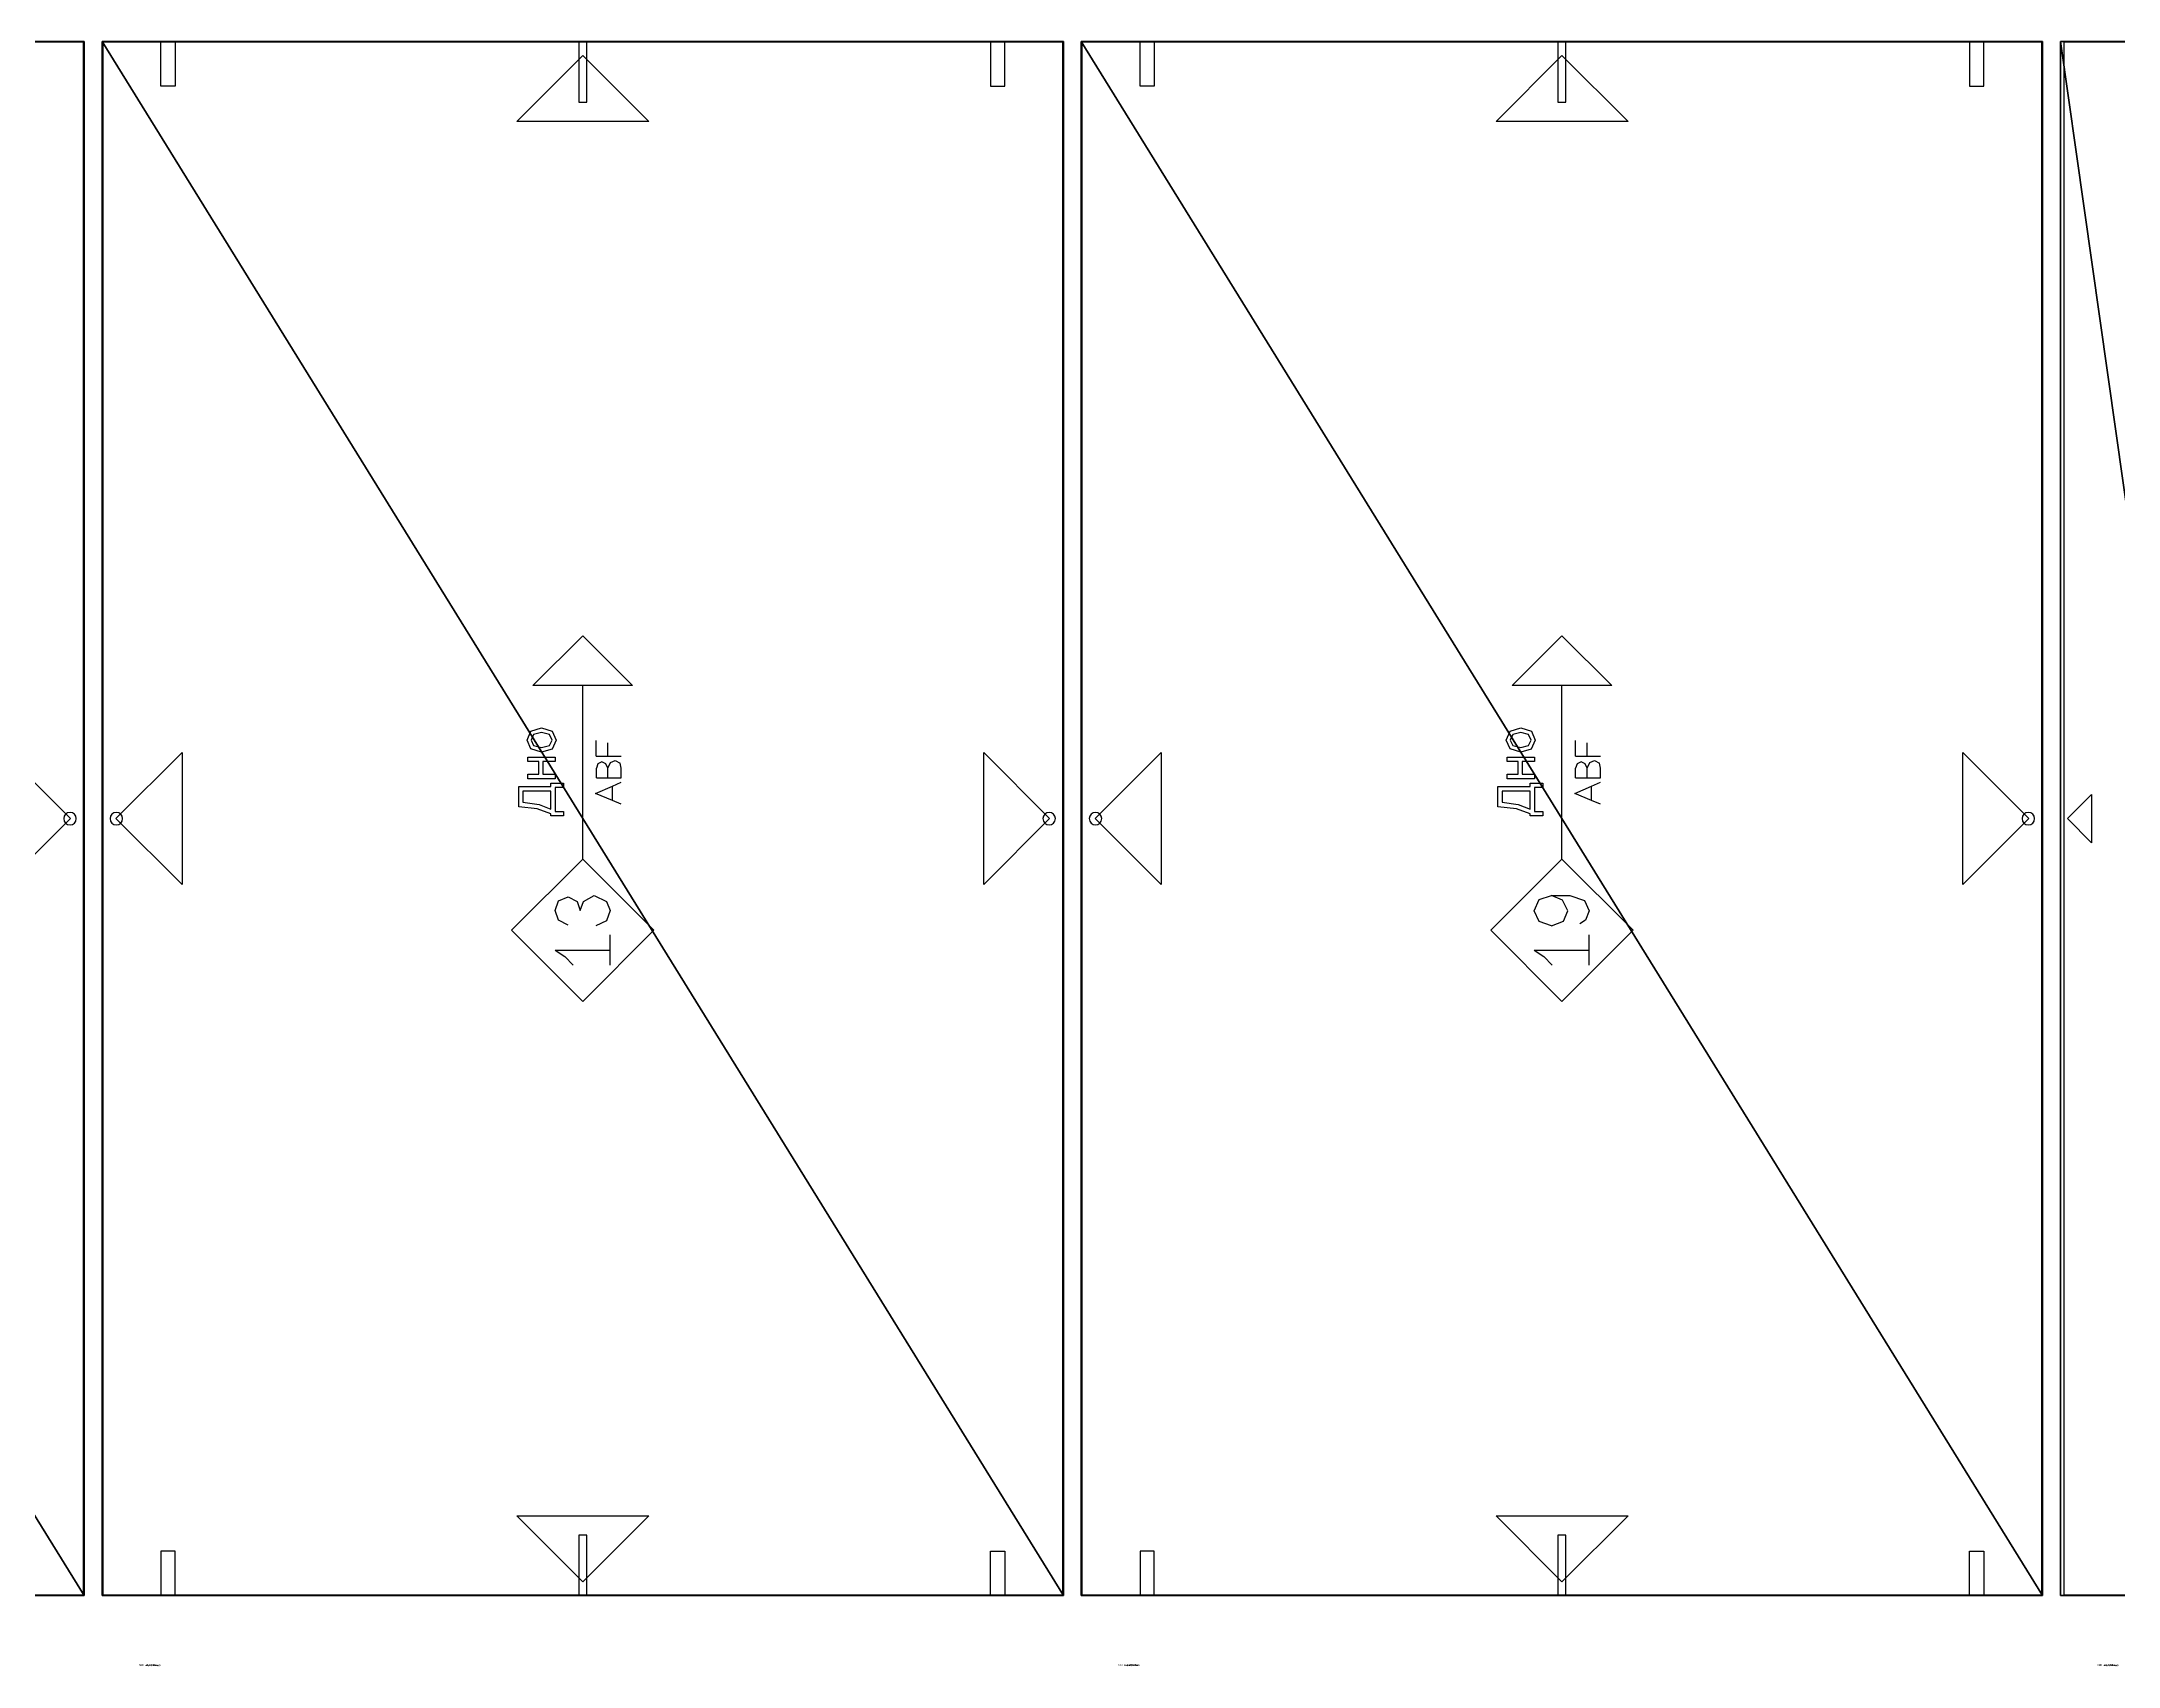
# Model space of a CAD drawing. Header units: millimetres. Extents: x -130972 to 458, y -4828 to 953.
# Drawn here: x -7124 to -5957, y -40 to 873 of the extents above; entities that cross this region are included whole.
import ezdxf

# ---------------------------------------------------------------- set-up
doc = ezdxf.new("R2010")
doc.units = ezdxf.units.MM
doc.header["$LTSCALE"] = 25.4
doc.layers.get('0').update_dxf_attribs({"true_color": 0xffffff})
for name, color, linetype, true_color in [('ABF_cuttingLines', 134, 'Continuous', 0x009987), ('ABF_edgeBanding', 252, 'Continuous', 0x777799), ('ABF_Label', 22, 'Continuous', 0xcc4400), ('D7-DEPTHF-$44817', 252, 'Continuous', 0x777799), ('Dside4.5', 190, 'Continuous', 0x9900ff), ('Dside8', 134, 'Continuous', 0x009987)]:
    doc.layers.add(name, color=color, linetype=linetype, true_color=true_color)

# ---------------------------------------------------------------- blocks, each defined once
blk = doc.blocks.new('Group364#1')
at = {"layer": 'ABF_cuttingLines', "color": 0}
blk.add_polyline3d([(-491.1, 39.9, 0), (-491.1, 912.1, 0), (-612.7, 912.1, 0), (-612.7, 39.9, 0), (-491.1, 39.9, 0)], close=True, dxfattribs=at)
blk = doc.blocks.new('Group365#1')
at = {"layer": 'ABF_edgeBanding', "color": 0}
for points in [[(-552.7, 910.2, 0), (-539.2, 896.6, 0), (-566.3, 896.6, 0), (-552.7, 910.2, 0)], [(-610.8, 476, 0), (-597.2, 489.6, 0), (-597.2, 462.4, 0), (-610.8, 476, 0)], [(-493.1, 476, 0), (-506.7, 462.4, 0), (-506.7, 489.6, 0), (-493.1, 476, 0)], [(-552.7, 41.8, 0), (-566.3, 55.4, 0), (-539.2, 55.4, 0), (-552.7, 41.8, 0)]]:
    blk.add_polyline3d(points, close=True, dxfattribs=at)
blk = doc.blocks.new('_____#72')
at = {"color": 0}
for p, q in [((-614.7, 912.5), (-614.7, 39.5)), ((-490.7, 912.5), (-614.7, 912.5)), ((-490.7, 912.5, 16), (-614.7, 912.5, 16)), ((-614.7, 912.5, 16), (-614.7, 39.5, 16)), ((-490.7, 912.5), (-614.7, 912.5)), ((-614.7, 912.5), (-614.7, 912.5, 16)), ((-490.7, 912.5, 16), (-614.7, 912.5, 16)), ((-614.7, 912.5), (-614.7, 39.5)), ((-614.7, 912.5, 16), (-614.7, 39.5, 16)), ((-614.7, 912.5), (-614.7, 912.5, 16)), ((-614.7, 39.5), (-490.7, 39.5)), ((-614.7, 39.5, 16), (-490.7, 39.5, 16)), ((-614.7, 39.5), (-490.7, 39.5)), ((-614.7, 39.5, 16), (-490.7, 39.5, 16)), ((-614.7, 39.5), (-614.7, 39.5, 16)), ((-614.7, 39.5), (-614.7, 39.5, 16))]:
    blk.add_line(p, q, dxfattribs=at)
at = {"layer": 'ABF_cuttingLines', "color": 0}
ref = blk.add_blockref('Group364#1', (0, 0, 16), dxfattribs=at)
ref.add_attrib('Skp_GroupInstanceName', '_ABF_cuttingLines', (0, 0), dxfattribs={"layer": '0', "height": 1})
at = {"layer": 'ABF_edgeBanding', "color": 0}
ref = blk.add_blockref('Group365#1', (0, 0, 16), dxfattribs=at)
ref.add_attrib('Skp_GroupInstanceName', '_ABF_edgeBanding', (0, 0), dxfattribs={"layer": '0', "height": 1})
at = {"color": 0}
mesh = blk.add_polyface(dxfattribs=at)
corners = [(-614.7, 912.5), (-490.7, 39.5), (-614.7, 39.5), (-490.7, 912.5)]
mesh.append_faces([[corners[k] for k in face] for face in [(0, 1, 2), (1, 0, 3)]], dxfattribs={"vtx0": -1, "color": 0})
at = {"color": 7, "true_color": 0xffffff}
mesh = blk.add_polyface(dxfattribs=at)
corners = [(-490.7, 39.5, 16), (-614.7, 912.5, 16), (-614.7, 39.5, 16), (-490.7, 912.5, 16)]
mesh.append_faces([[corners[k] for k in face] for face in [(0, 1, 2), (1, 0, 3)]], dxfattribs={"vtx0": -1, "color": 7})
at = {"color": 0}
mesh = blk.add_polyface(dxfattribs=at)
corners = [(-614.7, 912.5, 16), (-490.7, 912.5), (-614.7, 912.5), (-490.7, 912.5, 16)]
mesh.append_faces([[corners[k] for k in face] for face in [(0, 1, 2), (1, 0, 3)]], dxfattribs={"vtx0": -1, "color": 0})
mesh = blk.add_polyface(dxfattribs=at)
corners = [(-614.7, 912.5, 16), (-614.7, 39.5), (-614.7, 39.5, 16), (-614.7, 912.5)]
mesh.append_faces([[corners[k] for k in face] for face in [(0, 1, 2), (1, 0, 3)]], dxfattribs={"vtx0": -1, "color": 0})
mesh = blk.add_polyface(dxfattribs=at)
corners = [(-490.7, 39.5, 16), (-614.7, 39.5), (-490.7, 39.5), (-614.7, 39.5, 16)]
mesh.append_faces([[corners[k] for k in face] for face in [(0, 1, 2), (1, 0, 3)]], dxfattribs={"vtx0": -1, "color": 0})
blk = doc.blocks.new('Group110#1')
at = {"layer": 'Dside8', "color": 0, "extrusion": (0, 1, 0)}
blk.add_circle((0, 9), 4, dxfattribs=at)
blk = doc.blocks.new('Group111#1')
at = {"layer": 'Dside8', "color": 0}
blk.add_polyline3d([(-4, 0, 0), (-4, 25, 0), (4, 25, 0), (4, 0, 0), (-4, 0, 0)], close=True, dxfattribs=at)
blk = doc.blocks.new('Group114#1')
at = {"layer": 'Dside8', "color": 0, "extrusion": (0, 1, 0)}
blk.add_circle((0, 9), 4, dxfattribs=at)
blk = doc.blocks.new('Group115#1')
at = {"layer": 'Dside8', "color": 0}
blk.add_polyline3d([(4, 0, 0), (4, 25, 0), (-4, 25, 0), (-4, 0, 0), (4, 0, 0)], close=True, dxfattribs=at)
blk = doc.blocks.new('Group118#1')
at = {"layer": 'Dside8', "color": 0, "extrusion": (0, -1, 0)}
blk.add_circle((0, 9), 4, dxfattribs=at)
blk = doc.blocks.new('Group119#1')
at = {"layer": 'Dside8', "color": 0}
blk.add_polyline3d([(-4, 0, 0), (-4, -25, 0), (4, -25, 0), (4, 0, 0), (-4, 0, 0)], close=True, dxfattribs=at)
blk = doc.blocks.new('Group122#1')
at = {"layer": 'Dside8', "color": 0, "extrusion": (0, -1, 0)}
blk.add_circle((0, 9), 4, dxfattribs=at)
blk = doc.blocks.new('Group123#1')
at = {"layer": 'Dside8', "color": 0}
blk.add_polyline3d([(4, 0, 0), (4, -25, 0), (-4, -25, 0), (-4, 0, 0), (4, 0, 0)], close=True, dxfattribs=at)
blk = doc.blocks.new('Group121#2')
at = {"layer": 'Dside4.5', "color": 0, "extrusion": (0, -1, 0)}
blk.add_circle((0, 8), 2.25, dxfattribs=at)
blk = doc.blocks.new('Group122#2')
at = {"layer": 'Dside4.5', "color": 0}
blk.add_polyline3d([(-2.25, 0, 0), (-2.25, 34, 0), (2.25, 34, 0), (2.25, 0, 0), (-2.25, 0, 0)], close=True, dxfattribs=at)
blk = doc.blocks.new('Group124#1')
at = {"layer": 'Dside4.5', "color": 0, "extrusion": (0, 1, 0)}
blk.add_circle((0, 8), 2.25, dxfattribs=at)
blk = doc.blocks.new('Group125#1')
at = {"layer": 'Dside4.5', "color": 0}
blk.add_polyline3d([(2.25, 0, 0), (2.25, -34, 0), (-2.25, -34, 0), (-2.25, 0, 0), (2.25, 0, 0)], close=True, dxfattribs=at)
blk = doc.blocks.new('Group126#1')
at = {"layer": 'D7-DEPTHF-$44817', "color": 0}
blk.add_circle((8, 0, 16), 3.5, dxfattribs=at)
blk = doc.blocks.new('Group129#1')
at = {"layer": 'D7-DEPTHF-$44817', "color": 0}
blk.add_circle((-8, 0, 16), 3.5, dxfattribs=at)
blk = doc.blocks.new('Group290#1')
at = {"layer": 'ABF_Label', "color": 0}
for p, q in [((3.49, 16.24), (4.19, 22.85)), ((4.19, 22.85), (11.47, 22.85)), ((11.47, 22.85), (11.47, 11.35)), ((1.66, 11.35), (3.49, 16.24)), ((5.03, 15.61), (3.33, 11.35)), ((5.82, 21.34), (5.03, 15.61)), ((9.73, 21.34), (5.82, 21.34)), ((9.73, 11.35), (9.73, 21.34)), ((14.24, 9.81), (14.24, 19.59)), ((14.24, 19.59), (15.89, 19.59)), ((15.89, 19.59), (15.89, 15.63)), ((15.89, 15.63), (20.32, 15.63)), ((20.32, 15.63), (20.32, 19.59)), ((20.32, 19.59), (21.97, 19.59)), ((21.97, 19.59), (21.97, 9.81)), ((23.65, 14.7), (24.85, 18.51)), ((24.85, 18.51), (28.03, 19.86)), ((26.04, 17.52), (25.35, 14.7)), ((28.03, 18.45), (26.04, 17.52)), ((28.03, 19.86), (31.2, 18.51)), ((30, 17.52), (28.03, 18.45)), ((30.69, 14.7), (30, 17.52)), ((31.2, 18.51), (32.39, 14.7)), ((-46.9, 9.92), (-49.18, 6.47)), ((-46.9, 9.92), (-46.9, -9.75)), ((-38.23, 3.76), (-36.66, 8.11)), ((-36.66, 8.11), (-32.86, 9.92)), ((-32.86, 9.92), (-28.85, 8.11)), ((-28.85, 8.11), (-27.41, 3.76)), ((0.95, 6.86), (0.95, 11.35)), ((0.95, 11.35), (1.66, 11.35)), ((11.05, 9.84), (2.59, 9.84)), ((2.59, 9.84), (2.59, 6.86)), ((3.33, 11.35), (9.73, 11.35)), ((11.05, 6.86), (11.05, 9.84)), ((11.47, 11.35), (12.7, 11.35)), ((12.7, 11.35), (12.7, 6.86)), ((15.89, 9.81), (14.24, 9.81)), ((20.32, 14.22), (15.89, 14.22)), ((15.89, 14.22), (15.89, 9.81)), ((20.32, 9.81), (20.32, 14.22)), ((21.97, 9.81), (20.32, 9.81)), ((24.82, 10.93), (23.65, 14.7)), ((28.03, 9.54), (24.82, 10.93)), ((25.35, 14.7), (26.04, 11.91)), ((26.04, 11.91), (28.03, 10.96)), ((28.03, 10.96), (29.99, 11.89)), ((31.2, 10.88), (28.03, 9.54)), ((29.99, 11.89), (30.69, 14.7)), ((32.39, 14.7), (31.2, 10.88)), ((-49.18, 6.47), (-52.3, 3.45)), ((-38.23, 3.76), (-36.61, -0.58)), ((-29.09, -0.16), (-27.41, 3.76)), ((-27.41, 3.76), (-27.41, -2.84)), ((-14.45, 0), (47.47, 0)), ((2.59, 6.86), (0.95, 6.86)), ((12.7, 6.86), (11.05, 6.86)), ((-36.22, -8.43), (-37.57, -6.32)), ((-36.61, -0.58), (-32.86, -2.1)), ((-32.86, -2.1), (-29.09, -0.16)), ((-27.41, -2.84), (-29.16, -8.06)), ((6.49, -10.57), (8.95, -4.58)), ((8.95, -4.58), (11.61, -10.57)), ((14.53, -4.88), (17.96, -4.88)), ((14.53, -4.88), (14.53, -8.98)), ((19.51, -5.38), (17.96, -4.88)), ((20.29, -6.84), (19.51, -5.38)), ((19.55, -8.25), (20.29, -6.84)), ((22.27, -4.79), (22.27, -8.97)), ((22.27, -4.79), (27.81, -4.79)), ((-52.3, -9.75), (-46.9, -9.75)), ((-46.9, -9.75), (-41.48, -9.75)), ((-32.86, -9.75), (-36.22, -8.43)), ((-29.16, -8.06), (-32.86, -9.75)), ((5.21, -13.72), (6.49, -10.57)), ((6.49, -10.57), (11.61, -10.57)), ((11.61, -10.57), (13.01, -13.72)), ((14.53, -8.98), (14.53, -13.72)), ((14.53, -8.98), (17.96, -8.98)), ((14.53, -13.72), (17.96, -13.72)), ((17.96, -8.98), (19.55, -8.25)), ((17.96, -8.98), (20.04, -9.9)), ((17.96, -13.72), (19.76, -13.36)), ((20.74, -11.59), (19.76, -13.36)), ((20.04, -9.9), (20.74, -11.59)), ((22.27, -8.97), (27.09, -8.97)), ((22.27, -8.97), (22.27, -13.72))]:
    blk.add_line(p, q, dxfattribs=at)
for points in [[(-14.45, 0, 0), (-39.85, -25.4, 0), (-65.25, 0, 0), (-39.85, 25.4, 0), (-14.45, 0, 0)], [(47.47, 17.78, 0), (65.25, 0, 0), (47.47, -17.78, 0), (47.47, 17.78, 0)]]:
    blk.add_polyline3d(points, close=True, dxfattribs=at)
blk = doc.blocks.new('Group366#1')
at = {"layer": 'ABF_cuttingLines', "color": 0}
blk.add_polyline3d([(-569.5, 912.1, 0), (-569.5, 39.9, 0), (-30.3, 39.9, 0), (-30.3, 912.1, 0), (-569.5, 912.1, 0)], close=True, dxfattribs=at)
blk = doc.blocks.new('Group367#1')
at = {"layer": 'ABF_edgeBanding', "color": 0}
for points in [[(-299.9, 904.7, 0), (-262.8, 867.7, 0), (-336.9, 867.7, 0), (-299.9, 904.7, 0)], [(-562.1, 476, 0), (-525, 513.1, 0), (-525, 439, 0), (-562.1, 476, 0)], [(-37.7, 476, 0), (-74.7, 439, 0), (-74.7, 513.1, 0), (-37.7, 476, 0)], [(-299.9, 47.3, 0), (-336.9, 84.4, 0), (-262.8, 84.4, 0), (-299.9, 47.3, 0)]]:
    blk.add_polyline3d(points, close=True, dxfattribs=at)
blk = doc.blocks.new('_____#73')
at = {"color": 0}
for p, q in [((-569.9, 912.5, 16), (-29.9, 912.5, 16)), ((-569.9, 39.5, 16), (-569.9, 912.5, 16)), ((-569.9, 912.5), (-29.9, 912.5)), ((-569.9, 39.5), (-569.9, 912.5)), ((-569.9, 912.5, 16), (-29.9, 912.5, 16)), ((-569.9, 912.5), (-29.9, 912.5)), ((-569.9, 912.5, 16), (-569.9, 912.5)), ((-569.9, 39.5, 16), (-569.9, 912.5, 16)), ((-569.9, 912.5, 16), (-569.9, 912.5)), ((-569.9, 39.5), (-569.9, 912.5)), ((-29.9, 912.5, 16), (-29.9, 39.5, 16)), ((-29.9, 912.5), (-29.9, 39.5)), ((-29.9, 912.5, 16), (-29.9, 912.5)), ((-29.9, 912.5, 16), (-29.9, 39.5, 16)), ((-29.9, 912.5), (-29.9, 39.5)), ((-29.9, 912.5, 16), (-29.9, 912.5)), ((-29.9, 39.5, 16), (-569.9, 39.5, 16)), ((-29.9, 39.5), (-569.9, 39.5)), ((-29.9, 39.5, 16), (-569.9, 39.5, 16)), ((-569.9, 39.5, 16), (-569.9, 39.5)), ((-29.9, 39.5), (-569.9, 39.5)), ((-569.9, 39.5, 16), (-569.9, 39.5)), ((-29.9, 39.5, 16), (-29.9, 39.5)), ((-29.9, 39.5, 16), (-29.9, 39.5))]:
    blk.add_line(p, q, dxfattribs=at)
at = {"color": 0, "extrusion": (0, 0, -1)}
ref = blk.add_blockref('Group114#1', (532.9, 912.5, -16), dxfattribs=dict(at, rotation=180))
ref.add_attrib('Skp_GroupInstanceName', '_ABF_sideDrill', (0, 0), dxfattribs={"height": 1})
ref = blk.add_blockref('Group115#1', (532.9, 912.5, -16), dxfattribs=dict(at, rotation=180))
ref.add_attrib('Skp_GroupInstanceName', '_ABF_sideDrillDepth', (0, 0), dxfattribs={"height": 1})
ref = blk.add_blockref('Group121#2', (299.9, 912.5, -16), dxfattribs=dict(at, rotation=180))
ref.add_attrib('Skp_GroupInstanceName', '_ABF_sideDrill', (0, 0), dxfattribs={"height": 1})
ref = blk.add_blockref('Group122#2', (299.9, 912.5, -16), dxfattribs=dict(at, rotation=180))
ref.add_attrib('Skp_GroupInstanceName', '_ABF_sideDrillDepth', (0, 0), dxfattribs={"height": 1})
ref = blk.add_blockref('Group110#1', (66.9, 912.5, -16), dxfattribs=dict(at, rotation=180))
ref.add_attrib('Skp_GroupInstanceName', '_ABF_sideDrill', (0, 0), dxfattribs={"height": 1})
ref = blk.add_blockref('Group111#1', (66.9, 912.5, -16), dxfattribs=dict(at, rotation=180))
ref.add_attrib('Skp_GroupInstanceName', '_ABF_sideDrillDepth', (0, 0), dxfattribs={"height": 1})
ref = blk.add_blockref('Group129#1', (553.9, 476, -16), dxfattribs=dict(at, rotation=180))
ref.add_attrib('Skp_GroupInstanceName', '_ABF_screwInside', (0, 0), dxfattribs={"height": 1})
ref = blk.add_blockref('Group126#1', (45.9, 476, -16), dxfattribs=dict(at, rotation=180))
ref.add_attrib('Skp_GroupInstanceName', '_ABF_screwInside', (0, 0), dxfattribs={"height": 1})
ref = blk.add_blockref('Group125#1', (299.9, 39.5, -16), dxfattribs=dict(at, rotation=180))
ref.add_attrib('Skp_GroupInstanceName', '_ABF_sideDrillDepth', (0, 0), dxfattribs={"height": 1})
ref = blk.add_blockref('Group123#1', (532.9, 39.5, -16), dxfattribs=dict(at, rotation=180))
ref.add_attrib('Skp_GroupInstanceName', '_ABF_sideDrillDepth', (0, 0), dxfattribs={"height": 1})
ref = blk.add_blockref('Group119#1', (66.9, 39.5, -16), dxfattribs=dict(at, rotation=180))
ref.add_attrib('Skp_GroupInstanceName', '_ABF_sideDrillDepth', (0, 0), dxfattribs={"height": 1})
ref = blk.add_blockref('Group122#1', (532.9, 39.5, -16), dxfattribs=dict(at, rotation=180))
ref.add_attrib('Skp_GroupInstanceName', '_ABF_sideDrill', (0, 0), dxfattribs={"height": 1})
ref = blk.add_blockref('Group124#1', (299.9, 39.5, -16), dxfattribs=dict(at, rotation=180))
ref.add_attrib('Skp_GroupInstanceName', '_ABF_sideDrill', (0, 0), dxfattribs={"height": 1})
ref = blk.add_blockref('Group118#1', (66.9, 39.5, -16), dxfattribs=dict(at, rotation=180))
ref.add_attrib('Skp_GroupInstanceName', '_ABF_sideDrill', (0, 0), dxfattribs={"height": 1})
at = {"layer": 'ABF_cuttingLines', "color": 0}
ref = blk.add_blockref('Group366#1', (0, 0, 16), dxfattribs=at)
ref.add_attrib('Skp_GroupInstanceName', '_ABF_cuttingLines', (0, 0), dxfattribs={"layer": '0', "height": 1})
at = {"layer": 'ABF_edgeBanding', "color": 0}
ref = blk.add_blockref('Group367#1', (0, 0, 16), dxfattribs=at)
ref.add_attrib('Skp_GroupInstanceName', '_ABF_edgeBanding', (0, 0), dxfattribs={"layer": '0', "height": 1})
at = {"layer": 'ABF_Label', "color": 0}
ref = blk.add_blockref('Group290#1', (-299.9, 476, 16), dxfattribs=dict(at, xscale=1.574803149606299, yscale=1.574803149606299, rotation=90))
ref.add_attrib('Skp_GroupInstanceName', '_ABF_Label', (0, 0), dxfattribs={"layer": '0', "height": 1})
at = {"color": 7, "true_color": 0xffffff}
mesh = blk.add_polyface(dxfattribs=at)
corners = [(-29.9, 39.5, 16), (-569.9, 912.5, 16), (-569.9, 39.5, 16), (-29.9, 912.5, 16)]
mesh.append_faces([[corners[k] for k in face] for face in [(0, 1, 2), (1, 0, 3)]], dxfattribs={"vtx0": -1, "color": 7})
at = {"color": 0}
mesh = blk.add_polyface(dxfattribs=at)
corners = [(-569.9, 912.5), (-29.9, 39.5), (-569.9, 39.5), (-29.9, 912.5)]
mesh.append_faces([[corners[k] for k in face] for face in [(0, 1, 2), (1, 0, 3)]], dxfattribs={"vtx0": -1, "color": 0})
mesh = blk.add_polyface(dxfattribs=at)
corners = [(-569.9, 912.5, 16), (-29.9, 912.5), (-569.9, 912.5), (-29.9, 912.5, 16)]
mesh.append_faces([[corners[k] for k in face] for face in [(0, 1, 2), (1, 0, 3)]], dxfattribs={"vtx0": -1, "color": 0})
mesh = blk.add_polyface(dxfattribs=at)
corners = [(-569.9, 912.5, 16), (-569.9, 39.5), (-569.9, 39.5, 16), (-569.9, 912.5)]
mesh.append_faces([[corners[k] for k in face] for face in [(0, 1, 2), (1, 0, 3)]], dxfattribs={"vtx0": -1, "color": 0})
mesh = blk.add_polyface(dxfattribs=at)
corners = [(-29.9, 912.5), (-29.9, 39.5, 16), (-29.9, 39.5), (-29.9, 912.5, 16)]
mesh.append_faces([[corners[k] for k in face] for face in [(0, 1, 2), (1, 0, 3)]], dxfattribs={"vtx0": -1, "color": 0})
mesh = blk.add_polyface(dxfattribs=at)
corners = [(-29.9, 39.5, 16), (-569.9, 39.5), (-29.9, 39.5), (-569.9, 39.5, 16)]
mesh.append_faces([[corners[k] for k in face] for face in [(0, 1, 2), (1, 0, 3)]], dxfattribs={"vtx0": -1, "color": 0})
blk = doc.blocks.new('Group277#1')
at = {"layer": 'ABF_Label', "color": 0}
for p, q in [((3.49, 16.24), (4.19, 22.85)), ((4.19, 22.85), (11.47, 22.85)), ((11.47, 22.85), (11.47, 11.35)), ((1.66, 11.35), (3.49, 16.24)), ((5.03, 15.61), (3.33, 11.35)), ((5.82, 21.34), (5.03, 15.61)), ((9.73, 21.34), (5.82, 21.34)), ((9.73, 11.35), (9.73, 21.34)), ((14.24, 9.81), (14.24, 19.59)), ((14.24, 19.59), (15.89, 19.59)), ((15.89, 19.59), (15.89, 15.63)), ((15.89, 15.63), (20.32, 15.63)), ((20.32, 15.63), (20.32, 19.59)), ((20.32, 19.59), (21.97, 19.59)), ((21.97, 19.59), (21.97, 9.81)), ((23.65, 14.7), (24.85, 18.51)), ((24.85, 18.51), (28.03, 19.86)), ((26.04, 17.52), (25.35, 14.7)), ((28.03, 18.45), (26.04, 17.52)), ((28.03, 19.86), (31.2, 18.51)), ((30, 17.52), (28.03, 18.45)), ((30.69, 14.7), (30, 17.52)), ((31.2, 18.51), (32.39, 14.7)), ((-46.91, 9.9), (-49.19, 6.46)), ((-46.91, 9.9), (-46.91, -9.73)), ((-38, 5.19), (-36.18, 8.65)), ((-36.18, 8.65), (-32.8, 9.83)), ((-32.8, 9.83), (-29.37, 8.65)), ((-29.37, 8.65), (-27.96, 5.19)), ((0.95, 6.86), (0.95, 11.35)), ((0.95, 11.35), (1.66, 11.35)), ((11.05, 9.84), (2.59, 9.84)), ((2.59, 9.84), (2.59, 6.86)), ((3.33, 11.35), (9.73, 11.35)), ((11.05, 6.86), (11.05, 9.84)), ((11.47, 11.35), (12.7, 11.35)), ((12.7, 11.35), (12.7, 6.86)), ((15.89, 9.81), (14.24, 9.81)), ((20.32, 14.22), (15.89, 14.22)), ((15.89, 14.22), (15.89, 9.81)), ((20.32, 9.81), (20.32, 14.22)), ((21.97, 9.81), (20.32, 9.81)), ((24.82, 10.93), (23.65, 14.7)), ((28.03, 9.54), (24.82, 10.93)), ((25.35, 14.7), (26.04, 11.91)), ((26.04, 11.91), (28.03, 10.96)), ((28.03, 10.96), (29.99, 11.89)), ((31.2, 10.88), (28.03, 9.54)), ((29.99, 11.89), (30.69, 14.7)), ((32.39, 14.7), (31.2, 10.88)), ((-49.19, 6.46), (-52.3, 3.44)), ((-29.54, 1.95), (-32.8, 0.89)), ((-32.8, 0.89), (-29.54, -0.25)), ((-27.96, 5.19), (-29.54, 1.95)), ((-14.45, 0), (47.47, 0)), ((2.59, 6.86), (0.95, 6.86)), ((12.7, 6.86), (11.05, 6.86)), ((-36.44, -8.44), (-38.26, -4.63)), ((-29.54, -0.25), (-27.41, -4.03)), ((-27.41, -4.03), (-29.54, -8.44)), ((6.49, -10.57), (8.95, -4.58)), ((8.95, -4.58), (11.61, -10.57)), ((14.53, -4.88), (17.96, -4.88)), ((14.53, -4.88), (14.53, -8.98)), ((19.51, -5.38), (17.96, -4.88)), ((20.29, -6.84), (19.51, -5.38)), ((19.55, -8.25), (20.29, -6.84)), ((22.27, -4.79), (22.27, -8.97)), ((22.27, -4.79), (27.81, -4.79)), ((-52.3, -9.73), (-46.91, -9.73)), ((-46.91, -9.73), (-41.5, -9.73)), ((-32.8, -9.73), (-36.44, -8.44)), ((-29.54, -8.44), (-32.8, -9.73)), ((5.21, -13.72), (6.49, -10.57)), ((6.49, -10.57), (11.61, -10.57)), ((11.61, -10.57), (13.01, -13.72)), ((14.53, -8.98), (14.53, -13.72)), ((14.53, -8.98), (17.96, -8.98)), ((14.53, -13.72), (17.96, -13.72)), ((17.96, -8.98), (19.55, -8.25)), ((17.96, -8.98), (20.04, -9.9)), ((17.96, -13.72), (19.76, -13.36)), ((20.74, -11.59), (19.76, -13.36)), ((20.04, -9.9), (20.74, -11.59)), ((22.27, -8.97), (27.09, -8.97)), ((22.27, -8.97), (22.27, -13.72))]:
    blk.add_line(p, q, dxfattribs=at)
for points in [[(-14.45, 0, 0), (-39.85, -25.4, 0), (-65.25, 0, 0), (-39.85, 25.4, 0), (-14.45, 0, 0)], [(47.47, 17.78, 0), (65.25, 0, 0), (47.47, -17.78, 0), (47.47, 17.78, 0)]]:
    blk.add_polyline3d(points, close=True, dxfattribs=at)
blk = doc.blocks.new('Group368#1')
at = {"layer": 'ABF_cuttingLines', "color": 0}
blk.add_polyline3d([(-569.5, 912.1, 0), (-569.5, 39.9, 0), (-30.3, 39.9, 0), (-30.3, 912.1, 0), (-569.5, 912.1, 0)], close=True, dxfattribs=at)
blk = doc.blocks.new('Group369#1')
at = {"layer": 'ABF_edgeBanding', "color": 0}
for points in [[(-299.9, 904.7, 0), (-262.8, 867.7, 0), (-336.9, 867.7, 0), (-299.9, 904.7, 0)], [(-562.1, 476, 0), (-525, 513.1, 0), (-525, 439, 0), (-562.1, 476, 0)], [(-37.7, 476, 0), (-74.7, 439, 0), (-74.7, 513.1, 0), (-37.7, 476, 0)], [(-299.9, 47.3, 0), (-336.9, 84.4, 0), (-262.8, 84.4, 0), (-299.9, 47.3, 0)]]:
    blk.add_polyline3d(points, close=True, dxfattribs=at)
blk = doc.blocks.new('_____#74')
at = {"color": 0}
for p, q in [((-569.9, 912.5, 16), (-29.9, 912.5, 16)), ((-569.9, 39.5, 16), (-569.9, 912.5, 16)), ((-569.9, 912.5), (-29.9, 912.5)), ((-569.9, 39.5), (-569.9, 912.5)), ((-569.9, 912.5, 16), (-29.9, 912.5, 16)), ((-569.9, 912.5), (-29.9, 912.5)), ((-569.9, 912.5, 16), (-569.9, 912.5)), ((-569.9, 39.5, 16), (-569.9, 912.5, 16)), ((-569.9, 912.5, 16), (-569.9, 912.5)), ((-569.9, 39.5), (-569.9, 912.5)), ((-29.9, 912.5, 16), (-29.9, 39.5, 16)), ((-29.9, 912.5), (-29.9, 39.5)), ((-29.9, 912.5, 16), (-29.9, 912.5)), ((-29.9, 912.5, 16), (-29.9, 39.5, 16)), ((-29.9, 912.5), (-29.9, 39.5)), ((-29.9, 912.5, 16), (-29.9, 912.5)), ((-29.9, 39.5, 16), (-569.9, 39.5, 16)), ((-29.9, 39.5), (-569.9, 39.5)), ((-29.9, 39.5, 16), (-569.9, 39.5, 16)), ((-569.9, 39.5, 16), (-569.9, 39.5)), ((-29.9, 39.5), (-569.9, 39.5)), ((-569.9, 39.5, 16), (-569.9, 39.5)), ((-29.9, 39.5, 16), (-29.9, 39.5)), ((-29.9, 39.5, 16), (-29.9, 39.5))]:
    blk.add_line(p, q, dxfattribs=at)
at = {"color": 0, "extrusion": (0, 0, -1)}
ref = blk.add_blockref('Group114#1', (532.9, 912.5, -16), dxfattribs=dict(at, rotation=180))
ref.add_attrib('Skp_GroupInstanceName', '_ABF_sideDrill', (0, 0), dxfattribs={"height": 1})
ref = blk.add_blockref('Group115#1', (532.9, 912.5, -16), dxfattribs=dict(at, rotation=180))
ref.add_attrib('Skp_GroupInstanceName', '_ABF_sideDrillDepth', (0, 0), dxfattribs={"height": 1})
ref = blk.add_blockref('Group121#2', (299.9, 912.5, -16), dxfattribs=dict(at, rotation=180))
ref.add_attrib('Skp_GroupInstanceName', '_ABF_sideDrill', (0, 0), dxfattribs={"height": 1})
ref = blk.add_blockref('Group122#2', (299.9, 912.5, -16), dxfattribs=dict(at, rotation=180))
ref.add_attrib('Skp_GroupInstanceName', '_ABF_sideDrillDepth', (0, 0), dxfattribs={"height": 1})
ref = blk.add_blockref('Group110#1', (66.9, 912.5, -16), dxfattribs=dict(at, rotation=180))
ref.add_attrib('Skp_GroupInstanceName', '_ABF_sideDrill', (0, 0), dxfattribs={"height": 1})
ref = blk.add_blockref('Group111#1', (66.9, 912.5, -16), dxfattribs=dict(at, rotation=180))
ref.add_attrib('Skp_GroupInstanceName', '_ABF_sideDrillDepth', (0, 0), dxfattribs={"height": 1})
ref = blk.add_blockref('Group129#1', (553.9, 476, -16), dxfattribs=dict(at, rotation=180))
ref.add_attrib('Skp_GroupInstanceName', '_ABF_screwInside', (0, 0), dxfattribs={"height": 1})
ref = blk.add_blockref('Group126#1', (45.9, 476, -16), dxfattribs=dict(at, rotation=180))
ref.add_attrib('Skp_GroupInstanceName', '_ABF_screwInside', (0, 0), dxfattribs={"height": 1})
ref = blk.add_blockref('Group125#1', (299.9, 39.5, -16), dxfattribs=dict(at, rotation=180))
ref.add_attrib('Skp_GroupInstanceName', '_ABF_sideDrillDepth', (0, 0), dxfattribs={"height": 1})
ref = blk.add_blockref('Group123#1', (532.9, 39.5, -16), dxfattribs=dict(at, rotation=180))
ref.add_attrib('Skp_GroupInstanceName', '_ABF_sideDrillDepth', (0, 0), dxfattribs={"height": 1})
ref = blk.add_blockref('Group119#1', (66.9, 39.5, -16), dxfattribs=dict(at, rotation=180))
ref.add_attrib('Skp_GroupInstanceName', '_ABF_sideDrillDepth', (0, 0), dxfattribs={"height": 1})
ref = blk.add_blockref('Group122#1', (532.9, 39.5, -16), dxfattribs=dict(at, rotation=180))
ref.add_attrib('Skp_GroupInstanceName', '_ABF_sideDrill', (0, 0), dxfattribs={"height": 1})
ref = blk.add_blockref('Group124#1', (299.9, 39.5, -16), dxfattribs=dict(at, rotation=180))
ref.add_attrib('Skp_GroupInstanceName', '_ABF_sideDrill', (0, 0), dxfattribs={"height": 1})
ref = blk.add_blockref('Group118#1', (66.9, 39.5, -16), dxfattribs=dict(at, rotation=180))
ref.add_attrib('Skp_GroupInstanceName', '_ABF_sideDrill', (0, 0), dxfattribs={"height": 1})
at = {"layer": 'ABF_cuttingLines', "color": 0}
ref = blk.add_blockref('Group368#1', (0, 0, 16), dxfattribs=at)
ref.add_attrib('Skp_GroupInstanceName', '_ABF_cuttingLines', (0, 0), dxfattribs={"layer": '0', "height": 1})
at = {"layer": 'ABF_edgeBanding', "color": 0}
ref = blk.add_blockref('Group369#1', (0, 0, 16), dxfattribs=at)
ref.add_attrib('Skp_GroupInstanceName', '_ABF_edgeBanding', (0, 0), dxfattribs={"layer": '0', "height": 1})
at = {"layer": 'ABF_Label', "color": 0}
ref = blk.add_blockref('Group277#1', (-299.9, 476, 16), dxfattribs=dict(at, xscale=1.574803149606299, yscale=1.574803149606299, rotation=90))
ref.add_attrib('Skp_GroupInstanceName', '_ABF_Label', (0, 0), dxfattribs={"layer": '0', "height": 1})
at = {"color": 7, "true_color": 0xffffff}
mesh = blk.add_polyface(dxfattribs=at)
corners = [(-29.9, 39.5, 16), (-569.9, 912.5, 16), (-569.9, 39.5, 16), (-29.9, 912.5, 16)]
mesh.append_faces([[corners[k] for k in face] for face in [(0, 1, 2), (1, 0, 3)]], dxfattribs={"vtx0": -1, "color": 7})
at = {"color": 0}
mesh = blk.add_polyface(dxfattribs=at)
corners = [(-569.9, 912.5), (-29.9, 39.5), (-569.9, 39.5), (-29.9, 912.5)]
mesh.append_faces([[corners[k] for k in face] for face in [(0, 1, 2), (1, 0, 3)]], dxfattribs={"vtx0": -1, "color": 0})
mesh = blk.add_polyface(dxfattribs=at)
corners = [(-569.9, 912.5, 16), (-29.9, 912.5), (-569.9, 912.5), (-29.9, 912.5, 16)]
mesh.append_faces([[corners[k] for k in face] for face in [(0, 1, 2), (1, 0, 3)]], dxfattribs={"vtx0": -1, "color": 0})
mesh = blk.add_polyface(dxfattribs=at)
corners = [(-569.9, 912.5, 16), (-569.9, 39.5), (-569.9, 39.5, 16), (-569.9, 912.5)]
mesh.append_faces([[corners[k] for k in face] for face in [(0, 1, 2), (1, 0, 3)]], dxfattribs={"vtx0": -1, "color": 0})
mesh = blk.add_polyface(dxfattribs=at)
corners = [(-29.9, 912.5), (-29.9, 39.5, 16), (-29.9, 39.5), (-29.9, 912.5, 16)]
mesh.append_faces([[corners[k] for k in face] for face in [(0, 1, 2), (1, 0, 3)]], dxfattribs={"vtx0": -1, "color": 0})
mesh = blk.add_polyface(dxfattribs=at)
corners = [(-29.9, 39.5, 16), (-569.9, 39.5), (-29.9, 39.5), (-569.9, 39.5, 16)]
mesh.append_faces([[corners[k] for k in face] for face in [(0, 1, 2), (1, 0, 3)]], dxfattribs={"vtx0": -1, "color": 0})
blk = doc.blocks.new('Group305#1')
at = {"layer": 'ABF_Label', "color": 0}
for p, q in [((3.49, 16.24), (4.19, 22.85)), ((4.19, 22.85), (11.47, 22.85)), ((11.47, 22.85), (11.47, 11.35)), ((1.66, 11.35), (3.49, 16.24)), ((5.03, 15.61), (3.33, 11.35)), ((5.82, 21.34), (5.03, 15.61)), ((9.73, 21.34), (5.82, 21.34)), ((9.73, 11.35), (9.73, 21.34)), ((14.24, 9.81), (14.24, 19.59)), ((14.24, 19.59), (15.89, 19.59)), ((15.89, 19.59), (15.89, 15.63)), ((15.89, 15.63), (20.32, 15.63)), ((20.32, 15.63), (20.32, 19.59)), ((20.32, 19.59), (21.97, 19.59)), ((21.97, 19.59), (21.97, 9.81)), ((23.65, 14.7), (24.85, 18.51)), ((24.85, 18.51), (28.03, 19.86)), ((26.04, 17.52), (25.35, 14.7)), ((28.03, 18.45), (26.04, 17.52)), ((28.03, 19.86), (31.2, 18.51)), ((30, 17.52), (28.03, 18.45)), ((30.69, 14.7), (30, 17.52)), ((31.2, 18.51), (32.39, 14.7)), ((-50.5, 8.28), (-51.93, 4.38)), ((-46.75, 9.68), (-50.5, 8.28)), ((-43.16, 8.36), (-46.75, 9.68)), ((-41.52, 5.11), (-43.16, 8.36)), ((-38.26, 3.77), (-36.68, 8.14)), ((-36.68, 8.14), (-32.88, 9.95)), ((-32.88, 9.95), (-28.85, 8.14)), ((-28.85, 8.14), (-27.41, 3.77)), ((0.95, 6.86), (0.95, 11.35)), ((0.95, 11.35), (1.66, 11.35)), ((11.05, 9.84), (2.59, 9.84)), ((2.59, 9.84), (2.59, 6.86)), ((3.33, 11.35), (9.73, 11.35)), ((11.05, 6.86), (11.05, 9.84)), ((11.47, 11.35), (12.7, 11.35)), ((12.7, 11.35), (12.7, 6.86)), ((15.89, 9.81), (14.24, 9.81)), ((20.32, 14.22), (15.89, 14.22)), ((15.89, 14.22), (15.89, 9.81)), ((20.32, 9.81), (20.32, 14.22)), ((21.97, 9.81), (20.32, 9.81)), ((24.82, 10.93), (23.65, 14.7)), ((28.03, 9.54), (24.82, 10.93)), ((25.35, 14.7), (26.04, 11.91)), ((26.04, 11.91), (28.03, 10.96)), ((28.03, 10.96), (29.99, 11.89)), ((31.2, 10.88), (28.03, 9.54)), ((29.99, 11.89), (30.69, 14.7)), ((32.39, 14.7), (31.2, 10.88)), ((-42.78, 1.2), (-50.74, -6.45)), ((-42.78, 1.2), (-41.52, 5.11)), ((-38.26, 3.77), (-36.64, -0.59)), ((-29.1, -0.16), (-27.41, 3.77)), ((-27.41, 3.77), (-27.41, -2.85)), ((-14.45, 0), (47.47, 0)), ((2.59, 6.86), (0.95, 6.86)), ((12.7, 6.86), (11.05, 6.86)), ((-50.74, -6.45), (-52.3, -9.78)), ((-36.25, -8.46), (-37.6, -6.34)), ((-36.64, -0.59), (-32.88, -2.1)), ((-32.88, -2.1), (-29.1, -0.16)), ((-27.41, -2.85), (-29.16, -8.09)), ((6.49, -10.57), (8.95, -4.58)), ((8.95, -4.58), (11.61, -10.57)), ((14.53, -4.88), (17.96, -4.88)), ((14.53, -4.88), (14.53, -8.98)), ((19.51, -5.38), (17.96, -4.88)), ((20.29, -6.84), (19.51, -5.38)), ((19.55, -8.25), (20.29, -6.84)), ((22.27, -4.79), (22.27, -8.97)), ((22.27, -4.79), (27.81, -4.79)), ((-52.3, -9.78), (-41.85, -9.78)), ((-32.88, -9.78), (-36.25, -8.46)), ((-29.16, -8.09), (-32.88, -9.78)), ((5.21, -13.72), (6.49, -10.57)), ((6.49, -10.57), (11.61, -10.57)), ((11.61, -10.57), (13.01, -13.72)), ((14.53, -8.98), (14.53, -13.72)), ((14.53, -8.98), (17.96, -8.98)), ((14.53, -13.72), (17.96, -13.72)), ((17.96, -8.98), (19.55, -8.25)), ((17.96, -8.98), (20.04, -9.9)), ((17.96, -13.72), (19.76, -13.36)), ((20.74, -11.59), (19.76, -13.36)), ((20.04, -9.9), (20.74, -11.59)), ((22.27, -8.97), (27.09, -8.97)), ((22.27, -8.97), (22.27, -13.72))]:
    blk.add_line(p, q, dxfattribs=at)
for points in [[(-14.45, 0, 0), (-39.85, -25.4, 0), (-65.25, 0, 0), (-39.85, 25.4, 0), (-14.45, 0, 0)], [(47.47, 17.78, 0), (65.25, 0, 0), (47.47, -17.78, 0), (47.47, 17.78, 0)]]:
    blk.add_polyline3d(points, close=True, dxfattribs=at)
blk = doc.blocks.new('Group370#1')
at = {"layer": 'ABF_cuttingLines', "color": 0}
blk.add_polyline3d([(-569.5, 912.1, 0), (-569.5, 39.9, 0), (-30.3, 39.9, 0), (-30.3, 912.1, 0), (-569.5, 912.1, 0)], close=True, dxfattribs=at)
blk = doc.blocks.new('Group371#1')
at = {"layer": 'ABF_edgeBanding', "color": 0}
for points in [[(-299.9, 904.7, 0), (-262.8, 867.7, 0), (-336.9, 867.7, 0), (-299.9, 904.7, 0)], [(-562.1, 476, 0), (-525, 513.1, 0), (-525, 439, 0), (-562.1, 476, 0)], [(-37.7, 476, 0), (-74.7, 439, 0), (-74.7, 513.1, 0), (-37.7, 476, 0)], [(-299.9, 47.3, 0), (-336.9, 84.4, 0), (-262.8, 84.4, 0), (-299.9, 47.3, 0)]]:
    blk.add_polyline3d(points, close=True, dxfattribs=at)
blk = doc.blocks.new('_____#75')
at = {"color": 0}
for p, q in [((-569.9, 912.5, 16), (-29.9, 912.5, 16)), ((-569.9, 912.5), (-29.9, 912.5)), ((-569.9, 912.5, 16), (-29.9, 912.5, 16)), ((-569.9, 912.5), (-29.9, 912.5)), ((-29.9, 912.5, 16), (-29.9, 39.5, 16)), ((-29.9, 912.5), (-29.9, 39.5)), ((-29.9, 912.5, 16), (-29.9, 912.5)), ((-29.9, 912.5, 16), (-29.9, 39.5, 16)), ((-29.9, 912.5), (-29.9, 39.5)), ((-29.9, 912.5, 16), (-29.9, 912.5)), ((-29.9, 39.5, 16), (-569.9, 39.5, 16)), ((-29.9, 39.5), (-569.9, 39.5)), ((-29.9, 39.5, 16), (-569.9, 39.5, 16)), ((-29.9, 39.5), (-569.9, 39.5)), ((-29.9, 39.5, 16), (-29.9, 39.5)), ((-29.9, 39.5, 16), (-29.9, 39.5))]:
    blk.add_line(p, q, dxfattribs=at)
at = {"color": 0, "extrusion": (0, 0, -1)}
ref = blk.add_blockref('Group114#1', (532.9, 912.5, -16), dxfattribs=dict(at, rotation=180))
ref.add_attrib('Skp_GroupInstanceName', '_ABF_sideDrill', (0, 0), dxfattribs={"height": 1})
ref = blk.add_blockref('Group115#1', (532.9, 912.5, -16), dxfattribs=dict(at, rotation=180))
ref.add_attrib('Skp_GroupInstanceName', '_ABF_sideDrillDepth', (0, 0), dxfattribs={"height": 1})
ref = blk.add_blockref('Group121#2', (299.9, 912.5, -16), dxfattribs=dict(at, rotation=180))
ref.add_attrib('Skp_GroupInstanceName', '_ABF_sideDrill', (0, 0), dxfattribs={"height": 1})
ref = blk.add_blockref('Group122#2', (299.9, 912.5, -16), dxfattribs=dict(at, rotation=180))
ref.add_attrib('Skp_GroupInstanceName', '_ABF_sideDrillDepth', (0, 0), dxfattribs={"height": 1})
ref = blk.add_blockref('Group110#1', (66.9, 912.5, -16), dxfattribs=dict(at, rotation=180))
ref.add_attrib('Skp_GroupInstanceName', '_ABF_sideDrill', (0, 0), dxfattribs={"height": 1})
ref = blk.add_blockref('Group111#1', (66.9, 912.5, -16), dxfattribs=dict(at, rotation=180))
ref.add_attrib('Skp_GroupInstanceName', '_ABF_sideDrillDepth', (0, 0), dxfattribs={"height": 1})
ref = blk.add_blockref('Group129#1', (553.9, 476, -16), dxfattribs=dict(at, rotation=180))
ref.add_attrib('Skp_GroupInstanceName', '_ABF_screwInside', (0, 0), dxfattribs={"height": 1})
ref = blk.add_blockref('Group126#1', (45.9, 476, -16), dxfattribs=dict(at, rotation=180))
ref.add_attrib('Skp_GroupInstanceName', '_ABF_screwInside', (0, 0), dxfattribs={"height": 1})
ref = blk.add_blockref('Group125#1', (299.9, 39.5, -16), dxfattribs=dict(at, rotation=180))
ref.add_attrib('Skp_GroupInstanceName', '_ABF_sideDrillDepth', (0, 0), dxfattribs={"height": 1})
ref = blk.add_blockref('Group123#1', (532.9, 39.5, -16), dxfattribs=dict(at, rotation=180))
ref.add_attrib('Skp_GroupInstanceName', '_ABF_sideDrillDepth', (0, 0), dxfattribs={"height": 1})
ref = blk.add_blockref('Group119#1', (66.9, 39.5, -16), dxfattribs=dict(at, rotation=180))
ref.add_attrib('Skp_GroupInstanceName', '_ABF_sideDrillDepth', (0, 0), dxfattribs={"height": 1})
ref = blk.add_blockref('Group122#1', (532.9, 39.5, -16), dxfattribs=dict(at, rotation=180))
ref.add_attrib('Skp_GroupInstanceName', '_ABF_sideDrill', (0, 0), dxfattribs={"height": 1})
ref = blk.add_blockref('Group124#1', (299.9, 39.5, -16), dxfattribs=dict(at, rotation=180))
ref.add_attrib('Skp_GroupInstanceName', '_ABF_sideDrill', (0, 0), dxfattribs={"height": 1})
ref = blk.add_blockref('Group118#1', (66.9, 39.5, -16), dxfattribs=dict(at, rotation=180))
ref.add_attrib('Skp_GroupInstanceName', '_ABF_sideDrill', (0, 0), dxfattribs={"height": 1})
at = {"layer": 'ABF_cuttingLines', "color": 0}
ref = blk.add_blockref('Group370#1', (0, 0, 16), dxfattribs=at)
ref.add_attrib('Skp_GroupInstanceName', '_ABF_cuttingLines', (0, 0), dxfattribs={"layer": '0', "height": 1})
at = {"layer": 'ABF_edgeBanding', "color": 0}
ref = blk.add_blockref('Group371#1', (0, 0, 16), dxfattribs=at)
ref.add_attrib('Skp_GroupInstanceName', '_ABF_edgeBanding', (0, 0), dxfattribs={"layer": '0', "height": 1})
at = {"layer": 'ABF_Label', "color": 0}
ref = blk.add_blockref('Group305#1', (-299.9, 476, 16), dxfattribs=dict(at, xscale=1.574803149606299, yscale=1.574803149606299, rotation=90))
ref.add_attrib('Skp_GroupInstanceName', '_ABF_Label', (0, 0), dxfattribs={"layer": '0', "height": 1})
at = {"color": 7, "true_color": 0xffffff}
mesh = blk.add_polyface(dxfattribs=at)
corners = [(-29.9, 39.5, 16), (-569.9, 912.5, 16), (-569.9, 39.5, 16), (-29.9, 912.5, 16)]
mesh.append_faces([[corners[k] for k in face] for face in [(0, 1, 2), (1, 0, 3)]], dxfattribs={"vtx0": -1, "color": 7})
at = {"color": 0}
mesh = blk.add_polyface(dxfattribs=at)
corners = [(-569.9, 912.5), (-29.9, 39.5), (-569.9, 39.5), (-29.9, 912.5)]
mesh.append_faces([[corners[k] for k in face] for face in [(0, 1, 2), (1, 0, 3)]], dxfattribs={"vtx0": -1, "color": 0})
mesh = blk.add_polyface(dxfattribs=at)
corners = [(-569.9, 912.5, 16), (-29.9, 912.5), (-569.9, 912.5), (-29.9, 912.5, 16)]
mesh.append_faces([[corners[k] for k in face] for face in [(0, 1, 2), (1, 0, 3)]], dxfattribs={"vtx0": -1, "color": 0})
mesh = blk.add_polyface(dxfattribs=at)
corners = [(-29.9, 912.5), (-29.9, 39.5, 16), (-29.9, 39.5), (-29.9, 912.5, 16)]
mesh.append_faces([[corners[k] for k in face] for face in [(0, 1, 2), (1, 0, 3)]], dxfattribs={"vtx0": -1, "color": 0})
mesh = blk.add_polyface(dxfattribs=at)
corners = [(-29.9, 39.5, 16), (-569.9, 39.5), (-29.9, 39.5), (-569.9, 39.5, 16)]
mesh.append_faces([[corners[k] for k in face] for face in [(0, 1, 2), (1, 0, 3)]], dxfattribs={"vtx0": -1, "color": 0})
blk = doc.blocks.new('_48501___EGGER_W_1000_ST9___2800207018__THICKNESS_16')
at = {"color": 0}
for name, p in [('_____#75', (-7070.1, -39.5)), ('_____#74', (-6520.1, -39.5)), ('_____#73', (-5970.1, -39.5)), ('_____#72', (-5375.3, -39.5))]:
    blk.add_blockref(name, p, dxfattribs=at)

msp = doc.modelspace()

# ---------------------------------------------------------------- block references
at = {"color": 0}
msp.add_blockref('_48501___EGGER_W_1000_ST9___2800207018__THICKNESS_16', (0, 0), dxfattribs=at)

doc.saveas('drawing.dxf')
